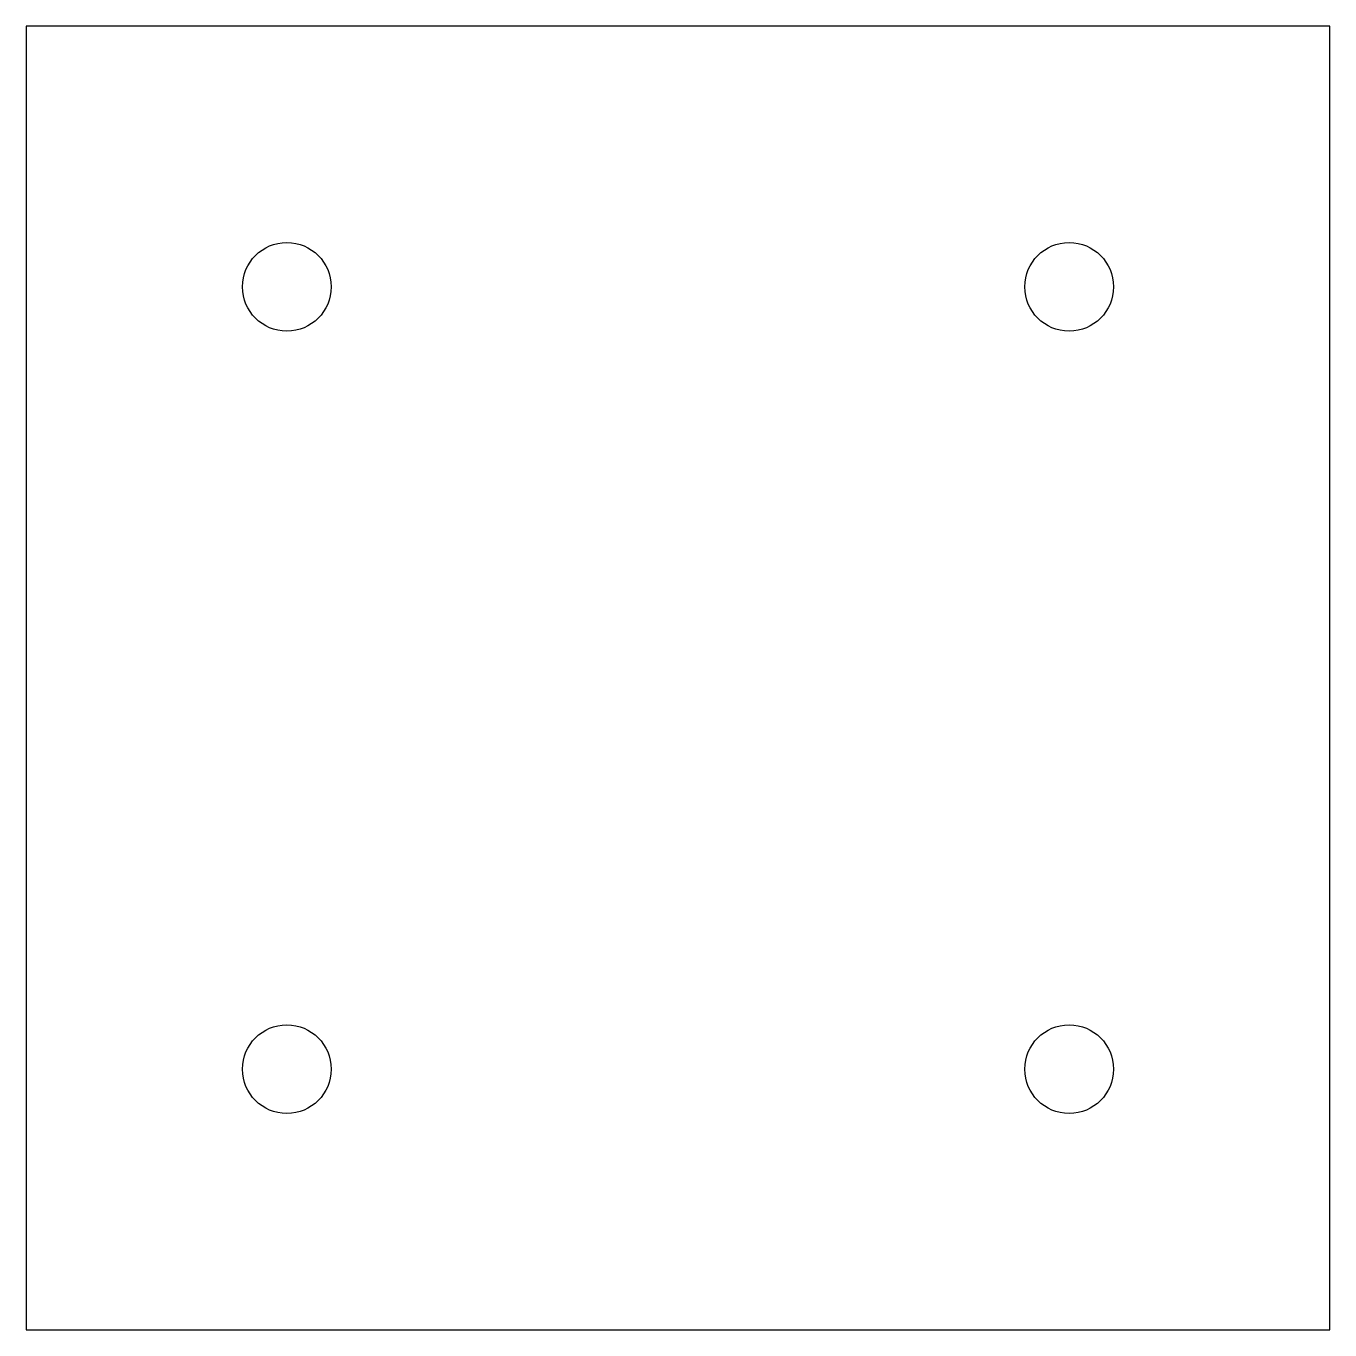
# Model space of a CAD drawing. Header units: millimetres. Extents: x 0 to 100, y 0 to 100.
import ezdxf

# ---------------------------------------------------------------- set-up
doc = ezdxf.new("R2010")
doc.units = ezdxf.units.MM
doc.layers.add('CUT', color=7, linetype='CONTINUOUS')

msp = doc.modelspace()

# ---------------------------------------------------------------- linework, layer by layer
at = {"layer": 'CUT'}
msp.add_lwpolyline([(0, 0), (100, 0), (100, 100), (0, 100)], close=True, dxfattribs=at)
for centre in [(20, 80), (80, 80), (20, 20), (80, 20)]:
    msp.add_circle(centre, 3.4, dxfattribs=at)

doc.saveas('drawing.dxf')
